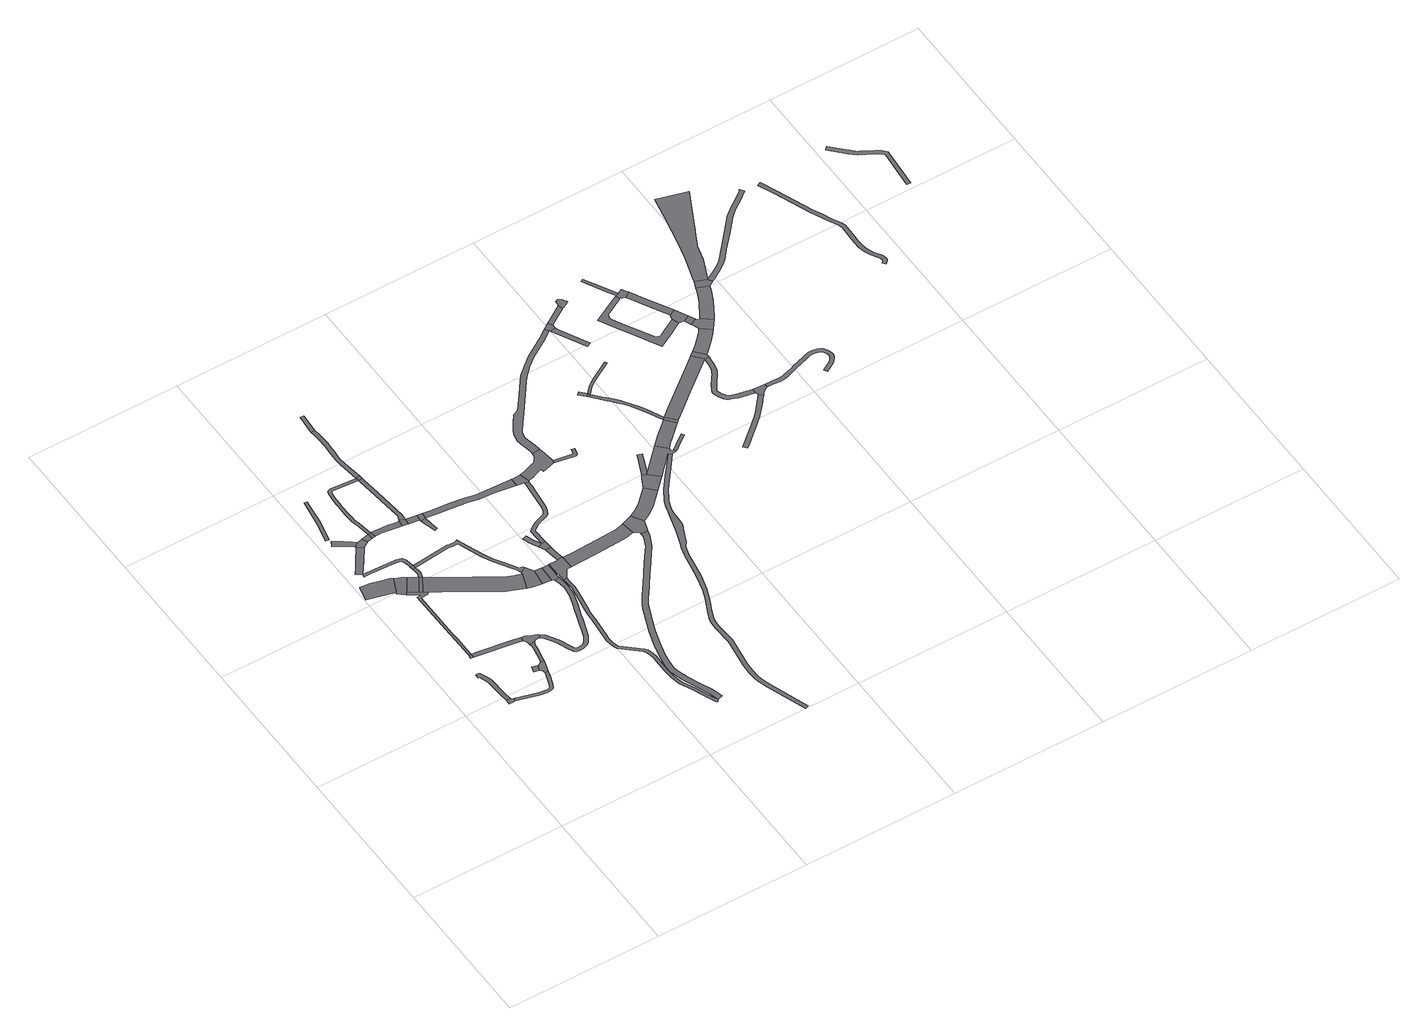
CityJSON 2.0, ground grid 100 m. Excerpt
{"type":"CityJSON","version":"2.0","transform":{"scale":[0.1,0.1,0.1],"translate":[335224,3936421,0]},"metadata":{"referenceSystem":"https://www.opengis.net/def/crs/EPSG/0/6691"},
"CityObjects":{
"road1":{"type":"Road","geometry":[{"type":"MultiSurface","lod":"1","boundaries":[[[0,1,2,3,4,5,6,7]]]}]},
"road2":{"type":"Road","attributes":{"RoadStructureAttribute.sectionType":"1"},"geometry":[{"type":"MultiSurface","lod":"1","boundaries":[[[5,8,9,10,11,12,13,14,15,16,17,18,19,20,6]]]}]},
"road3":{"type":"Road","geometry":[{"type":"MultiSurface","lod":"1","boundaries":[[[21,22,23,24]]]}]},
"road4":{"type":"Road","attributes":{"RoadStructureAttribute.sectionType":"1"},"geometry":[{"type":"MultiSurface","lod":"1","boundaries":[[[25,26,27,28,29,30,31,3,2,32,33,34,35,36,37,38]]]}]},
"road5":{"type":"Road","attributes":{"function":"2","RoadStructureAttribute.sectionType":"1"},"geometry":[{"type":"MultiSurface","lod":"1","boundaries":[[[39,40,41,42,43,44,45,46,47,48,49,50]]]}]},
"road6":{"type":"Road","attributes":{"RoadStructureAttribute.sectionType":"1"},"geometry":[{"type":"MultiSurface","lod":"1","boundaries":[[[24,51,52,53,54,55,56,57,58,59,60,61,62,63,64,65,66,67,21]]]}]},
"road7":{"type":"Road","attributes":{"RoadStructureAttribute.sectionType":"1"},"geometry":[{"type":"MultiSurface","lod":"1","boundaries":[[[23,68,69,70,71,72,73,24]]]}]},
"road8":{"type":"Road","attributes":{"RoadStructureAttribute.sectionType":"1"},"geometry":[{"type":"MultiSurface","lod":"1","boundaries":[[[74,75,76,77,78,79,80]]]}]},
"road9":{"type":"Road","geometry":[{"type":"MultiSurface","lod":"1","boundaries":[[[44,81,59,58,82,83,84,85,45]]]}]},
"road10":{"type":"Road","geometry":[{"type":"MultiSurface","lod":"1","boundaries":[[[86,87,88,89]]]}]},
"road11":{"type":"Road","attributes":{"RoadStructureAttribute.sectionType":"1"},"geometry":[{"type":"MultiSurface","lod":"1","boundaries":[[[90,91,92,93,94,95,96,97,98]]]}]},
"road12":{"type":"Road","attributes":{"RoadStructureAttribute.sectionType":"1"},"geometry":[{"type":"MultiSurface","lod":"1","boundaries":[[[99,100,101,102,103,104,105,106,107,108,109,110,111,112,113,114,77]]]}]},
"road13":{"type":"Road","geometry":[{"type":"MultiSurface","lod":"1","boundaries":[[[115,116,117,89,88,118,119,25,38]]]}]},
"road14":{"type":"Road","attributes":{"function":"2","RoadStructureAttribute.sectionType":"1"},"geometry":[{"type":"MultiSurface","lod":"1","boundaries":[[[83,82,120,121]]]}]},
"road15":{"type":"Road","attributes":{"RoadStructureAttribute.sectionType":"1"},"geometry":[{"type":"MultiSurface","lod":"1","boundaries":[[[122,123,124,125,126,127,128,129]]]}]},
"road16":{"type":"Road","geometry":[{"type":"MultiSurface","lod":"1","boundaries":[[[120,130,131,132,121]]]}]},
"road17":{"type":"Road","geometry":[{"type":"MultiSurface","lod":"1","boundaries":[[[97,133,80,79,134,135,136,137,98]]]}]},
"road18":{"type":"Road","attributes":{"RoadStructureAttribute.sectionType":"1"},"geometry":[{"type":"MultiSurface","lod":"1","boundaries":[[[138,139,140,116,115,141,142,143,144,145,146,147]]]}]},
"road19":{"type":"Road","attributes":{"RoadStructureAttribute.sectionType":"1"},"geometry":[{"type":"MultiSurface","lod":"1","boundaries":[[[132,148,149,150,151,152,153,121]]]}]},
"road20":{"type":"Road","attributes":{"RoadStructureAttribute.sectionType":"1"},"geometry":[{"type":"MultiSurface","lod":"1","boundaries":[[[154,135,134,155,156,157]]]}]},
"road21":{"type":"Road","geometry":[{"type":"MultiSurface","lod":"1","boundaries":[[[107,151,150,108]]]}]},
"road22":{"type":"Road","geometry":[{"type":"MultiSurface","lod":"1","boundaries":[[[158,159,160,161,71,70,162,163,164,147,146,165,166,167,168,169,170,171]]]}]},
"road23":{"type":"Road","geometry":[{"type":"MultiSurface","lod":"1","boundaries":[[[172,157,156,173]]]}]},
"road24":{"type":"Road","attributes":{"function":"2","RoadStructureAttribute.sectionType":"1"},"geometry":[{"type":"MultiSurface","lod":"1","boundaries":[[[174,175,176,177,178,179,131,130,180,181,182,183,184,185]]]}]},
"road25":{"type":"Road","attributes":{"RoadStructureAttribute.sectionType":"1"},"geometry":[{"type":"MultiSurface","lod":"1","boundaries":[[[186,187,188,189,190,191,192,193,194,195,196,172,173]]]}]},
"road26":{"type":"Road","attributes":{"RoadStructureAttribute.sectionType":"1"},"geometry":[{"type":"MultiSurface","lod":"1","boundaries":[[[197,198,199,200,201,202,203,204,205,206,207,157,172,208,209,210,211,212,213,214,215,216,217,218,219,220,221]]]}]},
"road27":{"type":"Road","attributes":{"RoadStructureAttribute.sectionType":"1"},"geometry":[{"type":"MultiSurface","lod":"1","boundaries":[[[150,222,223,224,225,226,227,228,229,230,231,232,233,234,235,236,237,238,239,240,241,242,243,108]]]}]},
"road28":{"type":"Road","geometry":[{"type":"MultiSurface","lod":"1","boundaries":[[[191,190,244,245,246]]]}]},
"road29":{"type":"Road","attributes":{"RoadStructureAttribute.sectionType":"1"},"geometry":[{"type":"MultiSurface","lod":"1","boundaries":[[[247,248,249,250,251,252,253,254,255,256,257,258,259,260,261,262,263,264,265,266,158,171,267,268,269,270,271,272,273,274,275,276,277,278,279,280,281,282,283,284,285,286,287,288,289]]]}]},
"road30":{"type":"Road","attributes":{"RoadStructureAttribute.sectionType":"1"},"geometry":[{"type":"MultiSurface","lod":"1","boundaries":[[[244,290,291,292,293,294,245]]]}]},
"road31":{"type":"Road","attributes":{"RoadStructureAttribute.sectionType":"1"},"geometry":[{"type":"MultiSurface","lod":"1","boundaries":[[[245,295,296,297,298,299,300,220,301,302,303,304,305,246]]]}]},
"road32":{"type":"Road","geometry":[{"type":"MultiSurface","lod":"1","boundaries":[[[306,307,221,220,300]]]}]},
"road33":{"type":"Road","geometry":[{"type":"MultiSurface","lod":"1","boundaries":[[[293,292,308,309,310,311]]]}]},
"road34":{"type":"Road","geometry":[{"type":"MultiSurface","lod":"1","boundaries":[[[312,232,231,174,185,313,314]]]}]},
"road35":{"type":"Road","attributes":{"function":"2"},"geometry":[{"type":"MultiSurface","lod":"1","boundaries":[[[315,316,317,318,319,320,321,322,323,221,307,324,325,326,327,328,329,330,331,332]]]}]},
"road36":{"type":"Road","attributes":{"RoadStructureAttribute.sectionType":"1"},"geometry":[{"type":"MultiSurface","lod":"1","boundaries":[[[333,334,335,336,337,338,339,340,341,342,343,344,345,346,347,348,349,350,351,352,353,354,355,356,357,358,359,360,361,362,363,364,365,366,367,368,369,370,371,372,373,374,375,376,377,378,379,380,381,382,383,384,385,386,387]]]}]},
"road37":{"type":"Road","attributes":{"function":"2","RoadStructureAttribute.sectionType":"1"},"geometry":[{"type":"MultiSurface","lod":"1","boundaries":[[[388,389,390,391,312,314]]]}]},
"road38":{"type":"Road","geometry":[{"type":"MultiSurface","lod":"1","boundaries":[[[392,393,394,315,332]]]}]},
"road39":{"type":"Road","geometry":[{"type":"MultiSurface","lod":"1","boundaries":[[[288,395,396,397,398,399,390,389,400,289]]]}]},
"road40":{"type":"Road","attributes":{"function":"2","RoadStructureAttribute.sectionType":"1"},"geometry":[{"type":"MultiSurface","lod":"1","boundaries":[[[401,398,397,402]]]}]},
"road41":{"type":"Road","geometry":[{"type":"MultiSurface","lod":"1","boundaries":[[[403,401,402,404,405,406,387,386,407,408,409,410,411,412,413,414]]]}]},
"road42":{"type":"Road","attributes":{"RoadStructureAttribute.sectionType":"1"},"geometry":[{"type":"MultiSurface","lod":"1","boundaries":[[[415,416,417,310,418,419,420,421,422,423,424,425,426,427,428,429,430,431,432,433,434,311,310,309]]]}]},
"road43":{"type":"Road","geometry":[{"type":"MultiSurface","lod":"1","boundaries":[[[435,436,437,438,439,440,441,442,443,444]]]}]},
"road44":{"type":"Road","attributes":{"RoadStructureAttribute.sectionType":"1"},"geometry":[{"type":"MultiSurface","lod":"1","boundaries":[[[445,414,413,446,447,448,449]]]}]},
"road45":{"type":"Road","geometry":[{"type":"MultiSurface","lod":"1","boundaries":[[[443,449,448,450,444]]]}]},
"road46":{"type":"Road","attributes":{"RoadStructureAttribute.sectionType":"1"},"geometry":[{"type":"MultiSurface","lod":"1","boundaries":[[[451,452,453,454,455,456,457,458,459,460,461,462,463,464,465,466,467,468,469,470,471,359,472,473,474,475,476,477,478,479,480,481,482,483,484,485,486,487,488,489,490,491,492,493,494,495]]]}]},
"road47":{"type":"Road","attributes":{"RoadStructureAttribute.sectionType":"1"},"geometry":[{"type":"MultiSurface","lod":"1","boundaries":[[[496,497,498,499,500,501,502,503,504,505,506,444,450,507,508,509,510,511,512,513,514,515,516,517]]]}]},
"road48":{"type":"Road","attributes":{"function":"2","RoadStructureAttribute.sectionType":"1"},"geometry":[{"type":"MultiSurface","lod":"1","boundaries":[[[518,519,520,521,522,412,411,523,524,525,526,527,528,529,530]]]}]},
"road49":{"type":"Road","geometry":[{"type":"MultiSurface","lod":"1","boundaries":[[[531,427,426,532,533,517,516,534,535]]]}]},
"road50":{"type":"Road","geometry":[{"type":"MultiSurface","lod":"1","boundaries":[[[536,537,538,539,540,541,542,543,544,545,546,547,548,549,550,551,552,553,535,534]]]}]},
"road51":{"type":"Road","attributes":{"RoadStructureAttribute.sectionType":"1"},"geometry":[{"type":"MultiSurface","lod":"1","boundaries":[[[554,555,556,557,558,559,560,561,562,563,564,565,566,567,568,569,570,571,572,573,574,575,576,577,578,579,580,581,582,583,584,585,586,587,588,589,590,591,592,593,594,595,596,597,598,599,600,601,602,603,604,605,606,607,608,609,610,611,612]]]}]},
"road52":{"type":"Road","geometry":[{"type":"MultiSurface","lod":"1","boundaries":[[[529,613,495,494,614,615,616,617,618,530]]]}]},
"road53":{"type":"Road","attributes":{"RoadStructureAttribute.sectionType":"1"},"geometry":[{"type":"MultiSurface","lod":"1","boundaries":[[[619,620,621,622,623,624,625,626,627,628,629,544,543]]]}]},
"road54":{"type":"Road","attributes":{"function":"2","RoadStructureAttribute.sectionType":"1"},"geometry":[{"type":"MultiSurface","lod":"1","boundaries":[[[630,631,617,616,632,633,634,635]]]}]},
"road55":{"type":"Road","geometry":[{"type":"MultiSurface","lod":"1","boundaries":[[[634,636,637,638,639,635]]]}]},
"road56":{"type":"Road","attributes":{"RoadStructureAttribute.sectionType":"1"},"geometry":[{"type":"MultiSurface","lod":"1","boundaries":[[[637,640,641,642,643,644,638]]]}]},
"road57":{"type":"Road","attributes":{"RoadStructureAttribute.sectionType":"1"},"geometry":[{"type":"MultiSurface","lod":"1","boundaries":[[[645,646,647,648,649,650,651,652,653,654,655,656,657,658,659,660,661,662,663,664,665,666,667,668,669,670,671,672,673,674,675,676,677,678,679,680,548,547]]]}]},
"road58":{"type":"Road","geometry":[{"type":"MultiSurface","lod":"1","boundaries":[[[611,681,682,683,684,685,686,687,688,689,690,691,692,693,637,636,694,612]]]}]},
"road59":{"type":"Road","attributes":{"RoadStructureAttribute.sectionType":"1"},"geometry":[{"type":"MultiSurface","lod":"1","boundaries":[[[695,696,697,698]]]}]},
"road60":{"type":"Road","geometry":[{"type":"MultiSurface","lod":"1","boundaries":[[[699,698,697,700]]]}]},
"road61":{"type":"Road","attributes":{"RoadStructureAttribute.sectionType":"1"},"geometry":[{"type":"MultiSurface","lod":"1","boundaries":[[[691,701,702,703,704,705,706,707,708,692]]]}]},
"road62":{"type":"Road","geometry":[{"type":"MultiSurface","lod":"1","boundaries":[[[687,709,710,711,712,713,714,715,716,688]]]}]},
"road63":{"type":"Road","attributes":{"RoadStructureAttribute.sectionType":"1"},"geometry":[{"type":"MultiSurface","lod":"1","boundaries":[[[717,718,719,720,721,722,723,724,725,726,727,728,729,730,731,732,733,734,735,736,699,700]]]}]},
"road64":{"type":"Road","attributes":{"RoadStructureAttribute.sectionType":"1"},"geometry":[{"type":"MultiSurface","lod":"1","boundaries":[[[699,737,738,739,740,741,742,743,744,745,746,698]]]}]},
"road65":{"type":"Road","geometry":[{"type":"MultiSurface","lod":"1","boundaries":[[[726,705,704,747,727]]]}]},
"road66":{"type":"Road","geometry":[{"type":"MultiSurface","lod":"1","boundaries":[[[748,749,662,661,750,751,752,753]]]}]},
"road67":{"type":"Road","attributes":{"RoadStructureAttribute.sectionType":"1"},"geometry":[{"type":"MultiSurface","lod":"1","boundaries":[[[754,755,756,757,758,759,760,761,751,750]]]}]},
"road68":{"type":"Road","attributes":{"RoadStructureAttribute.sectionType":"1"},"geometry":[{"type":"MultiSurface","lod":"1","boundaries":[[[762,763,764,748,753]]]}]},
"road69":{"type":"Road","attributes":{"function":"2","RoadStructureAttribute.sectionType":"1"},"geometry":[{"type":"MultiSurface","lod":"1","boundaries":[[[747,765,766,767,768,769,770,771,772,773,774,775,776,777,778,779,780,781,782,783,784,785,786,787,788,789,790,791,792,793,794,795,796,797,798,799,800,801,802,803,804,805,806,807,808,809,768,810,811,812,727]]]}]},
"road70":{"type":"Road","geometry":[{"type":"MultiSurface","lod":"1","boundaries":[[[813,814,815,764,763,816,817,818]]]}]},
"road71":{"type":"Road","attributes":{"RoadStructureAttribute.sectionType":"1"},"geometry":[{"type":"MultiSurface","lod":"1","boundaries":[[[819,820,821,822,823,824,825,826,827,828,829,830,831,832,833,834,835,836,837,838,839,840]]]}]},
"road72":{"type":"Road","attributes":{"RoadStructureAttribute.sectionType":"1"},"geometry":[{"type":"MultiSurface","lod":"1","boundaries":[[[841,842,843,844,845,846,847,848,849,850,851,852,853,854,855,856,857,858,859,860,861]]]}]},
"road73":{"type":"Road","geometry":[{"type":"MultiSurface","lod":"1","boundaries":[[[809,862,863,864,810,768]]]}]},
"road74":{"type":"Road","geometry":[{"type":"MultiSurface","lod":"1","boundaries":[[[840,865,866,867,868,869,789,788,870,819]]]}]},
"road75":{"type":"Road","attributes":{"RoadStructureAttribute.sectionType":"1"},"geometry":[{"type":"MultiSurface","lod":"1","boundaries":[[[871,872,873,874,875,876]]]}]},
"road76":{"type":"Road","geometry":[{"type":"MultiSurface","lod":"1","boundaries":[[[860,877,878,879,880,881,873,872,861]]]}]},
"road77":{"type":"Road","attributes":{"function":"2","RoadStructureAttribute.sectionType":"1"},"geometry":[{"type":"MultiSurface","lod":"1","boundaries":[[[882,883,884,885,864,863,886,887,888,889]]]}]},
"road78":{"type":"Road","attributes":{"RoadStructureAttribute.sectionType":"1"},"geometry":[{"type":"MultiSurface","lod":"1","boundaries":[[[890,891,892,893,894,895,896,897,898,899,878,877]]]}]},
"road79":{"type":"Road","geometry":[{"type":"MultiSurface","lod":"1","boundaries":[[[900,901,895,894,850,849]]]}]},
"road80":{"type":"Road","attributes":{"RoadStructureAttribute.sectionType":"1"},"geometry":[{"type":"MultiSurface","lod":"1","boundaries":[[[901,900,902,903]]]}]},
"road81":{"type":"Road","geometry":[{"type":"MultiSurface","lod":"1","boundaries":[[[904,905,906,907,908,903,902,909,910,882,889]]]}]},
"road82":{"type":"Road","attributes":{"RoadStructureAttribute.sectionType":"1"},"geometry":[{"type":"MultiSurface","lod":"1","boundaries":[[[867,911,912,913,914,915,916,917,918,919,920,921,922,923,924,925,926,927,928,929,930,931,932,933,934,935,936,937,938,939,940,941,942,943,944,945,946,947,948,949,950,951,952,953,954,955,956,957,958,959,960,961,962,963,964,965,966,967,968,969,970,971,972,868]]]}]},
"road83":{"type":"Road","attributes":{"function":"2","RoadStructureAttribute.sectionType":"1"},"geometry":[{"type":"MultiSurface","lod":"1","boundaries":[[[973,974,975,976,977,978,979,980,905,904]]]}]},
"road84":{"type":"Road","geometry":[{"type":"MultiSurface","lod":"1","boundaries":[[[981,982,983,984,977,976,985]]]}]},
"road85":{"type":"Road","attributes":{"function":"2","RoadStructureAttribute.sectionType":"1"},"geometry":[{"type":"MultiSurface","lod":"1","boundaries":[[[986,987,988,989,990,991,982,981,992,993,994,995,996,997,998,999,1000]]]}]},
"road86":{"type":"Road","attributes":{"RoadStructureAttribute.sectionType":"1"},"geometry":[{"type":"MultiSurface","lod":"1","boundaries":[[[1001,1002,1003,1004,1005,1006,1007,1008,1009,1010,1011,1012,1013,1014,1015,1016,1017,1018,1019,1020,1021,1022,981,985]]]}]},
"road87":{"type":"Road","attributes":{"RoadStructureAttribute.sectionType":"1"},"geometry":[{"type":"MultiSurface","lod":"1","boundaries":[[[1023,1024,1025,1026,1027,1028,1029,1030,1031,1032,1033,1034,1035,1036,1037,1038,1039,1040,1041,1042,1043,1044,1045,1046,1047,1048,1049,1050,1051,1052,1053,1054,1055,1056,1057,1058,1059,1060,1061,1062]]]}]},
"road88":{"type":"Road","attributes":{"RoadStructureAttribute.sectionType":"1"},"geometry":[{"type":"MultiSurface","lod":"1","boundaries":[[[1063,1064,1065,1066,1067,1068,1069,1070,1071,1072,1073,1074,1075,1076,1077,1078,1079,1080,1081,1082,1083,1084,1085]]]}]}
},
"vertices":[
[289,943,0],[291,946,0],[296,947,0],[301,966,0],[291,969,0],[287,974,0],[260,972,0],[259,944,0],
[285,981,0],[281,1025,0],[275,1146,0],[268,1172,0],[244,1228,0],[239,1231,0],[219,1232,0],[218,1206,0],[223,1205,0],[227,1203,0],[243,1164,0],[249,1142,0],[255,1023,0],
[268,1381,0],[264,1353,0],[279,1351,0],[283,1379,0],
[559,1035,0],[553,1013,0],[529,945,0],[517,924,0],[507,919,0],[490,919,0],[448,924,0],[444,905,0],[488,899,0],[512,900,0],[531,909,0],[547,937,0],[572,1007,0],[578,1030,0],
[8,2049,0],[54,2038,0],[78,2032,0],[140,2017,0],[175,2006,0],[184,2003,0],[230,2104,0],[214,2111,0],[191,2118,0],[170,2124,0],[98,2142,0],[33,2150,0],
[282,1389,0],[282,1517,0],[281,1571,0],[280,1825,0],[281,1892,0],[325,1893,0],[334,1905,0],[234,1971,0],[223,1957,0],[224,1956,0],[296,1909,0],[265,1908,0],[264,1868,0],[265,1825,0],[266,1573,0],[267,1517,0],[268,1390,0],
[308,1348,0],[536,1314,0],[585,1305,0],[590,1333,0],[541,1342,0],[311,1376,0],
[122,2329,0],[90,2281,0],[65,2244,0],[99,2223,0],[159,2302,0],[220,2391,0],[180,2412,0],
[180,1992,0],[235,1973,0],[296,2066,0],[270,2083,0],[257,2091,0],
[518,1111,0],[507,1074,0],[539,1063,0],[551,1101,0],
[184,2465,0],[141,2496,0],[94,2527,0],[87,2531,0],[69,2498,0],[120,2466,0],[161,2437,0],[179,2420,0],[207,2444,0],
[98,2203,0],[137,2202,0],[251,2197,0],[313,2194,0],[337,2188,0],[347,2173,0],[353,2146,0],[355,2137,0],[356,2121,0],[376,2123,0],[375,2140,0],[373,2147,0],[366,2181,0],[350,2205,0],[316,2214,0],[257,2217,0],
[601,1111,0],[582,1116,0],[564,1104,0],[546,1061,0],[551,1058,0],
[293,1936,0],[353,2029,0],
[115,2688,0],[133,2828,0],[137,2856,0],[117,2859,0],[115,2840,0],[95,2691,0],[65,2551,0],[85,2547,0],
[310,1925,0],[370,2018,0],[372,2023,0],
[181,2416,0],[258,2413,0],[240,2450,0],[217,2442,0],[211,2442,0],
[605,1239,0],[602,1207,0],[587,1135,0],[606,1131,0],[622,1204,0],[625,1240,0],[632,1255,0],[634,1260,0],[637,1264,0],[602,1258,0],
[383,2055,0],[381,2076,0],[378,2103,0],[358,2101,0],[360,2085,0],[362,2057,0],
[275,2458,0],[283,2423,0],[296,2424,0],[291,2460,0],
[690,1292,0],[680,1300,0],[633,1318,0],[615,1328,0],[590,1302,0],[592,1298,0],[599,1279,0],[641,1267,0],[645,1269,0],[650,1271,0],[655,1273,0],[661,1273,0],[666,1274,0],[674,1272,0],
[311,2464,0],[316,2427,0],
[857,1734,0],[827,1745,0],[819,1747,0],[761,1772,0],[614,1864,0],[420,1986,0],[360,1893,0],[403,1866,0],[615,1732,0],[709,1673,0],[779,1644,0],[821,1629,0],
[322,2427,0],[361,2428,0],[417,2420,0],[464,2414,0],[488,2411,0],[494,2449,0],[468,2453,0],[421,2460,0],[360,2463,0],[334,2464,0],[322,2464,0],
[302,2869,0],[288,2864,0],[275,2857,0],[272,2841,0],[267,2791,0],[265,2753,0],[265,2736,0],[264,2652,0],[266,2599,0],[267,2597,0],[275,2557,0],[295,2561,0],[286,2601,0],[286,2605,0],[284,2652,0],[284,2722,0],[285,2749,0],[286,2783,0],[287,2789,0],[292,2838,0],[293,2844,0],[296,2846,0],[304,2849,0],[472,2836,0],[469,2856,0],
[622,2129,0],[635,2127,0],[681,2123,0],[700,2070,0],[735,1975,0],[766,1911,0],[797,1861,0],[835,1802,0],[852,1774,0],[861,1746,0],[897,1767,0],[890,1779,0],[869,1784,0],[852,1813,0],[813,1872,0],[783,1920,0],[753,1983,0],[715,2087,0],[691,2154,0],[674,2147,0],[638,2147,0],[623,2149,0],
[525,2406,0],[530,2444,0],[498,2459,0],
[993,1575,0],[995,1568,0],[998,1553,0],[1001,1514,0],[996,1455,0],[977,1398,0],[957,1338,0],[943,1297,0],[891,1147,0],[867,1109,0],[861,1104,0],[853,1098,0],[836,1094,0],[819,1092,0],[810,1094,0],[801,1099,0],[787,1130,0],[761,1197,0],[732,1245,0],[715,1272,0],[695,1254,0],[710,1232,0],[738,1186,0],[764,1120,0],[782,1079,0],[798,1068,0],[816,1066,0],[843,1070,0],[872,1079,0],[880,1085,0],[886,1090,0],[915,1135,0],[960,1264,0],[968,1288,0],[984,1336,0],[1002,1390,0],[1022,1449,0],[1027,1514,0],[1026,1534,0],[1025,1557,0],[1020,1585,0],[1018,1597,0],[988,1593,0],
[528,2405,0],[591,2396,0],[595,2395,0],[600,2434,0],[556,2440,0],
[533,2469,0],[534,2482,0],[522,2589,0],[511,2700,0],[498,2825,0],[497,2839,0],[474,2822,0],[487,2690,0],[497,2587,0],[507,2502,0],[509,2482,0],
[495,2854,0],[494,2860,0],
[596,2390,0],[599,2381,0],[631,2390,0],[637,2429,0],
[927,1716,0],[846,1620,0],[912,1611,0],
[446,3289,0],[451,3249,0],[452,3217,0],[454,3167,0],[453,3155,0],[450,3092,0],[446,3036,0],[451,2987,0],[453,2959,0],[478,2962,0],[476,2987,0],[471,3037,0],[475,3090,0],[479,3164,0],[479,3167,0],[477,3218,0],[475,3251,0],[469,3292,0],
[1035,1535,0],[1036,1524,0],[1036,1495,0],[1032,1456,0],[1019,1385,0],[1018,1375,0],[1011,1334,0],[1003,1282,0],[998,1218,0],[984,1076,0],[983,1047,0],[985,1016,0],[992,985,0],[1000,966,0],[1111,867,0],[1123,851,0],[1131,819,0],[1134,796,0],[1131,681,0],[1135,614,0],[1149,547,0],[1189,466,0],[1214,404,0],[1236,347,0],[1248,322,0],[1255,316,0],[1269,330,0],[1265,334,0],[1254,355,0],[1232,412,0],[1207,474,0],[1168,554,0],[1155,617,0],[1151,681,0],[1154,797,0],[1151,823,0],[1142,860,0],[1126,880,0],[1016,977,0],[1011,991,0],[1005,1018,0],[1003,1047,0],[1004,1074,0],[1004,1076,0],[1018,1216,0],[1023,1280,0],[1031,1332,0],[1038,1372,0],[1039,1379,0],[1051,1453,0],[1056,1494,0],[1056,1503,0],[1055,1536,0],[1054,1571,0],[1033,1569,0],
[960,1604,0],[973,1602,0],[977,1713,0],[935,1715,0],
[478,3417,0],[454,3418,0],[445,3293,0],
[1015,1622,0],[1017,1625,0],[1019,1626,0],[1019,1713,0],[986,1713,0],[982,1599,0],
[1025,1713,0],[1026,1626,0],
[1075,1714,0],[1028,1625,0],[1029,1624,0],[1032,1584,0],[1077,1606,0],[1087,1623,0],[1090,1626,0],[1099,1627,0],[1121,1628,0],[1119,1714,0],[1118,1719,0],[1084,1714,0],
[626,2282,0],[644,2288,0],[638,2337,0],[648,2388,0],[695,2381,0],[797,2371,0],[882,2361,0],[896,2359,0],[920,2353,0],[961,2343,0],[1062,2337,0],[1201,2318,0],[1200,2372,0],[1086,2377,0],[1065,2377,0],[967,2382,0],[903,2398,0],[901,2399,0],[801,2411,0],[700,2421,0],
[1068,1886,0],[1046,1931,0],[1040,1947,0],[1036,1964,0],[1007,1958,0],[1011,1938,0],[1018,1918,0],[1042,1871,0],[1049,1856,0],[1079,1870,0],
[1076,1771,0],[1110,1776,0],[1106,1800,0],[1106,1816,0],[1069,1815,0],
[1104,1871,0],
[1588,1596,0],[1560,1532,0],[1487,1433,0],[1432,1354,0],[1369,1268,0],[1336,1222,0],[1328,1211,0],[1300,1168,0],[1282,1127,0],[1255,1064,0],[1221,972,0],[1193,881,0],[1170,792,0],[1159,727,0],[1154,690,0],[1155,675,0],[1155,661,0],[1160,633,0],[1184,556,0],[1213,487,0],[1250,396,0],[1302,340,0],[1283,408,0],[1245,500,0],[1217,568,0],[1194,641,0],[1190,667,0],[1189,676,0],[1189,687,0],[1193,722,0],[1204,785,0],[1227,872,0],[1254,961,0],[1288,1052,0],[1314,1113,0],[1331,1151,0],[1357,1191,0],[1362,1198,0],[1371,1211,0],[1460,1334,0],[1516,1413,0],[1591,1515,0],[1622,1587,0],[1632,1621,0],[1591,1624,0],
[1245,2267,0],[1240,2210,0],[1227,2098,0],[1219,2072,0],[1215,2066,0],[1207,2055,0],[1196,2046,0],[1133,2024,0],[1107,2005,0],[1092,1994,0],[1075,1981,0],[1100,1969,0],[1127,1989,0],[1145,2002,0],[1208,2024,0],[1226,2037,0],[1241,2062,0],[1251,2093,0],[1265,2207,0],[1270,2265,0],[1272,2303,0],[1248,2308,0],
[1501,1733,0],[1471,1729,0],[1450,1727,0],[1346,1722,0],[1197,1716,0],[1200,1630,0],[1298,1634,0],[1350,1636,0],[1403,1639,0],[1480,1643,0],[1518,1649,0],[1556,1658,0],[1543,1744,0],
[1230,2372,0],[1236,2311,0],[1248,2310,0],[1277,2310,0],[1260,2375,0],
[1286,2313,0],[1301,2315,0],[1312,2319,0],[1328,2325,0],[1366,2339,0],[1381,2344,0],[1385,2322,0],[1470,2348,0],[1475,2367,0],[1473,2380,0],[1461,2461,0],[1459,2475,0],[1407,2468,0],[1401,2445,0],[1391,2428,0],[1374,2410,0],[1359,2404,0],[1294,2381,0],
[2024,2020,0],[1944,1921,0],[1882,1840,0],[1838,1768,0],[1818,1721,0],[1809,1680,0],[1791,1623,0],[1765,1531,0],[1735,1443,0],[1725,1415,0],[1709,1360,0],[1675,1177,0],[1648,1076,0],[1624,1014,0],[1606,975,0],[1588,937,0],[1561,871,0],[1553,834,0],[1551,792,0],[1558,669,0],[1556,657,0],[1528,462,0],[1526,403,0],[1527,355,0],[1533,325,0],[1553,256,0],[1646,0,0],[1669,9,0],[1576,265,0],[1557,331,0],[1552,357,0],[1551,403,0],[1552,460,0],[1581,655,0],[1583,668,0],[1576,792,0],[1578,831,0],[1585,863,0],[1611,927,0],[1625,957,0],[1647,1005,0],[1672,1068,0],[1700,1171,0],[1733,1354,0],[1749,1407,0],[1767,1430,0],[1802,1511,0],[1813,1534,0],[1823,1554,0],[1827,1567,0],[1828,1573,0],[1833,1674,0],[1842,1713,0],[1860,1757,0],[1902,1826,0],[1963,1905,0],[2044,2005,0],[2068,2036,0],[2048,2051,0],
[1590,1635,0],[1643,1656,0],[1654,1687,0],[1658,1696,0],[1615,1771,0],[1583,1758,0],
[1595,2323,0],[1604,2323,0],[1613,2326,0],[1618,2333,0],[1621,2341,0],[1628,2375,0],[1609,2379,0],[1602,2348,0],[1600,2344,0],[1596,2344,0],[1486,2365,0],
[1706,1830,0],[1662,1796,0],[1710,1724,0],[1763,1766,0],[1850,1851,0],[1790,1913,0],
[1924,1927,0],[1863,1987,0],[1836,2000,0],[1826,1980,0],
[1873,2005,0],[1899,2066,0],[1926,2130,0],[1898,2141,0],[1845,2018,0],
[1456,2495,0],[1450,2532,0],[1440,2579,0],[1438,2598,0],[1441,2616,0],[1444,2634,0],[1457,2656,0],[1486,2695,0],[1533,2757,0],[1617,2871,0],[1675,2952,0],[1708,2991,0],[1725,3007,0],[1756,3037,0],[1811,3083,0],[1942,3166,0],[1995,3205,0],[1977,3229,0],[1925,3191,0],[1793,3107,0],[1736,3059,0],[1681,3013,0],[1676,3007,0],[1648,2973,0],[1589,2892,0],[1519,2798,0],[1497,2785,0],[1478,2775,0],[1443,2727,0],[1415,2683,0],[1397,2652,0],[1391,2624,0],[1388,2599,0],[1391,2571,0],[1401,2523,0],[1406,2490,0],
[2072,2041,0],[2074,2043,0],[2077,2044,0],[2083,2042,0],[2087,2041,0],[2098,2042,0],[2104,2046,0],[2092,2062,0],[2082,2063,0],[2076,2066,0],[2078,2085,0],[2020,2144,0],[1990,2114,0],[2048,2055,0],
[1883,2724,0],[1866,2709,0],[1900,2670,0],[1918,2685,0],
[1928,2673,0],[1910,2658,0],
[2103,2111,0],[2126,2134,0],[2160,2167,0],[2222,2222,0],[2168,2283,0],[2105,2227,0],[2068,2192,0],[2059,2183,0],
[2119,2057,0],[2130,2066,0],[2156,2086,0],[2205,2123,0],[2193,2139,0],[2143,2102,0],[2120,2083,0],[2107,2073,0],
[1965,2596,0],[1970,2591,0],[2002,2554,0],[2017,2537,0],[2027,2525,0],[2037,2512,0],[2066,2475,0],[2088,2442,0],[2112,2399,0],[2165,2288,0],[2183,2297,0],[2130,2408,0],[2105,2452,0],[2082,2487,0],[2055,2526,0],[2045,2539,0],[2035,2551,0],[2020,2569,0],[1988,2605,0],[1982,2611,0],
[1964,2713,0],[1976,2724,0],[1988,2733,0],[2001,2741,0],[2139,2822,0],[2131,2835,0],[1993,2754,0],[1980,2745,0],[1967,2736,0],[1953,2724,0],
[2238,2236,0],
[2020,3257,0],[1989,3238,0],[2000,3201,0],[2037,3206,0],[2037,3210,0],[2036,3232,0],
[2007,3189,0],[2015,3175,0],[2102,3009,0],[2114,2988,0],[2140,3002,0],[2136,3010,0],[2042,3188,0],[2038,3199,0],
[2146,3303,0],[2154,3307,0],[2141,3335,0],
[2294,2285,0],[2384,2358,0],[2539,2483,0],[2616,2545,0],[2615,2527,0],[2611,2486,0],[2603,2453,0],[2596,2439,0],[2586,2423,0],[2580,2416,0],[2563,2392,0],[2545,2367,0],[2519,2323,0],[2515,2310,0],[2514,2293,0],[2516,2284,0],[2525,2261,0],[2543,2233,0],[2555,2220,0],[2567,2212,0],[2575,2208,0],[2617,2194,0],[2667,2184,0],[2716,2175,0],[2719,2204,0],[2687,2211,0],[2624,2223,0],[2588,2235,0],[2586,2236,0],[2574,2243,0],[2566,2252,0],[2552,2274,0],[2545,2292,0],[2544,2296,0],[2544,2305,0],[2546,2310,0],[2570,2351,0],[2587,2374,0],[2602,2394,0],[2611,2406,0],[2622,2425,0],[2631,2443,0],[2640,2481,0],[2645,2525,0],[2646,2544,0],[2564,2609,0],[2488,2547,0],[2241,2348,0],
[2168,3380,0],[2148,3372,0],[2146,3345,0],[2181,3319,0],[2205,3335,0],[2184,3368,0],
[2723,2155,0],[2702,2129,0],[2690,2113,0],[2643,2057,0],[2633,2047,0],[2618,2031,0],[2579,1993,0],[2546,1965,0],[2516,1938,0],[2446,1879,0],[2432,1867,0],[2452,1844,0],[2470,1860,0],[2535,1916,0],[2567,1944,0],[2599,1971,0],[2639,2010,0],[2655,2027,0],[2665,2038,0],[2713,2094,0],[2724,2107,0],[2747,2136,0],
[2445,3216,0],[2269,3121,0],[2292,3079,0],[2329,3011,0],[2377,2923,0],[2444,2799,0],[2466,2757,0],[2566,2813,0],[2644,2857,0],[2627,2900,0],[2549,2855,0],[2504,2830,0],[2475,2838,0],[2412,2952,0],[2380,3011,0],[2340,3085,0],[2335,3095,0],[2341,3125,0],[2451,3184,0],[2467,3192,0],[2453,3220,0],
[2646,2553,0],[2645,2570,0],[2592,2632,0],
[2757,2148,0],[2776,2164,0],[2796,2175,0],[2797,2200,0],[2773,2200,0],[2723,2164,0],
[2434,3271,0],[2460,3223,0],[2478,3233,0],[2421,3336,0],[2370,3431,0],[2352,3421,0],
[2496,3183,0],[2534,3207,0],[2522,3226,0],[2509,3247,0],[2478,3232,0],
[2715,2759,0],[2699,2737,0],[2658,2692,0],[2627,2663,0],[2660,2582,0],[2716,2634,0],[2762,2685,0],[2781,2709,0],
[2506,3166,0],[2548,3090,0],[2567,3056,0],[2636,2933,0],[2636,2932,0],[2676,2952,0],[2676,2953,0],[2607,3077,0],[2579,3127,0],[2542,3193,0],
[2677,2851,0],[2717,2871,0],
[2697,2810,0],[2737,2830,0],
[2826,2771,0],[2762,2818,0],[2752,2818,0],[2745,2821,0],[2741,2826,0],[2708,2788,0],[2712,2773,0],
[2826,2174,0],[2831,2174,0],[2841,2173,0],[2884,2170,0],[2919,2172,0],[2937,2176,0],[2968,2187,0],[2989,2194,0],[3025,2207,0],[3051,2216,0],[3060,2219,0],[3102,2233,0],[3118,2238,0],[3127,2241,0],[3140,2244,0],[3146,2245,0],[3159,2245,0],[3184,2239,0],[3192,2236,0],[3195,2235,0],[3203,2229,0],[3211,2220,0],[3214,2215,0],[3218,2206,0],[3221,2189,0],[3219,2173,0],[3217,2170,0],[3215,2166,0],[3199,2148,0],[3190,2142,0],[3136,2111,0],[3149,2089,0],[3203,2120,0],[3216,2129,0],[3236,2152,0],[3242,2164,0],[3243,2165,0],[3247,2189,0],[3242,2214,0],[3236,2227,0],[3231,2235,0],[3219,2249,0],[3207,2257,0],[3198,2261,0],[3192,2263,0],[3162,2269,0],[3144,2270,0],[3135,2269,0],[3121,2265,0],[3115,2263,0],[3094,2257,0],[3056,2244,0],[3043,2240,0],[3017,2231,0],[2983,2219,0],[2959,2210,0],[2930,2201,0],[2915,2197,0],[2884,2195,0],[2844,2198,0],[2832,2199,0],[2815,2199,0],
[2836,2785,0],[2897,2890,0],[2932,2966,0],[2944,2999,0],[2869,3028,0],[2858,2997,0],[2826,2927,0],[2769,2830,0],
[2962,3044,0],[2887,3073,0],[2880,3056,0],[2876,3045,0],[2977,3019,0],
[3012,3565,0],[2969,3366,0],[2958,3314,0],[2942,3256,0],[2932,3218,0],[2894,3091,0],[3023,3188,0],[3050,3291,0],[3065,3322,0],[3075,3341,0],[3098,3387,0],[3103,3395,0],[3190,3568,0],[3239,3664,0],[3041,3719,0],
[3060,3068,0],[3098,3095,0],[3121,3117,0],[3175,3181,0],[3254,3270,0],[3337,3365,0],[3364,3388,0],[3387,3408,0],[3447,3451,0],[3498,3491,0],[3504,3495,0],[3485,3525,0],[3476,3512,0],[3456,3496,0],[3429,3475,0],[3369,3432,0],[3316,3387,0],[3246,3306,0],[3153,3200,0],[3099,3138,0],[3079,3118,0],[3044,3093,0],
[3632,3390,0],[3725,3157,0],[3777,3047,0],[3805,2991,0],[3814,2964,0],[3814,2918,0],[3811,2863,0],[3810,2826,0],[3812,2785,0],[3820,2740,0],[3838,2697,0],[3862,2659,0],[3868,2645,0],[3871,2637,0],[3871,2630,0],[3869,2625,0],[3865,2620,0],[3858,2615,0],[3873,2596,0],[3881,2600,0],[3891,2612,0],[3896,2622,0],[3897,2628,0],[3892,2653,0],[3884,2671,0],[3861,2708,0],[3844,2748,0],[3837,2788,0],[3835,2826,0],[3836,2862,0],[3839,2918,0],[3839,2969,0],[3828,3000,0],[3799,3057,0],[3775,3110,0],[3763,3136,0],[3748,3167,0],[3655,3399,0],[3612,3503,0],[3589,3493,0],
[4093,3472,0],[4148,3416,0],[4190,3379,0],[4218,3363,0],[4232,3354,0],[4304,3314,0],[4319,3300,0],[4321,3296,0],[4321,3293,0],[4301,3039,0],[4325,3037,0],[4346,3292,0],[4346,3303,0],[4339,3315,0],[4320,3334,0],[4291,3354,0],[4246,3379,0],[4217,3396,0],[4206,3402,0],[4168,3437,0],[4113,3492,0],[4077,3530,0],[4058,3509,0]
]}
